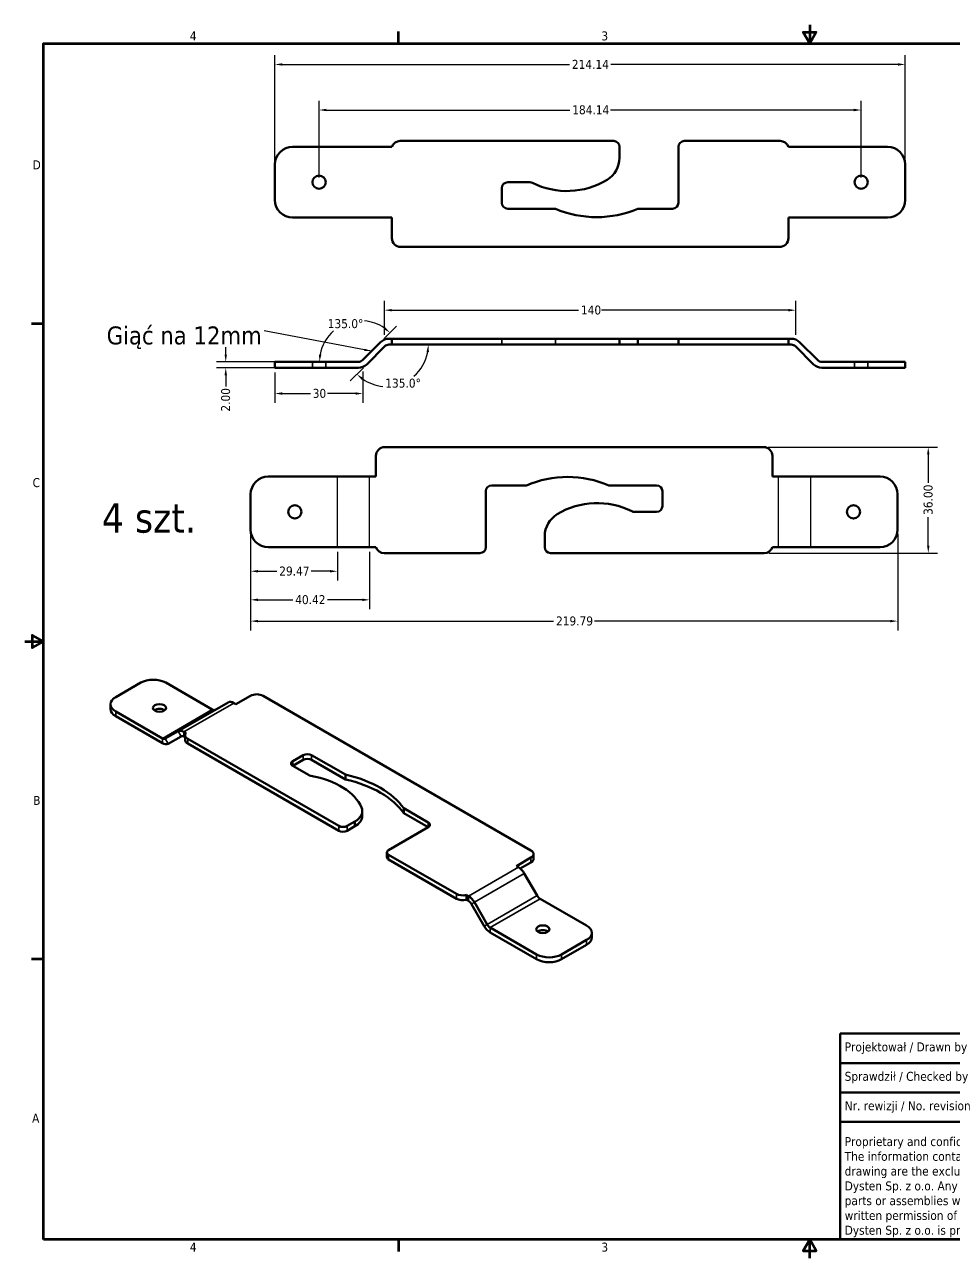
# Model space of a CAD drawing. Header units: millimetres. Extents: x 13 to 546, y 6 to 425.
# Drawn here: x 12.7 to 328.2, y 6.3 to 425.4 of the extents above; entities that cross this region are included whole.
import ezdxf
from ezdxf.enums import TextEntityAlignment as Align

# ---------------------------------------------------------------- set-up
doc = ezdxf.new("R2010")
doc.units = ezdxf.units.MM
for name, color, linetype, lineweight in [('Linia środkowa zgięcia (ANSI)', 7, 'Continuous', 25), ('Obramowanie (ANSI)', 7, 'Continuous', 70), ('Symbol (ANSI)', 7, 'Continuous', 25), ('Tytuł (ANSI)', 7, 'Continuous', 50), ('Ukryty (ANSI)', 7, 'Continuous', 35), ('Widoczne (ANSI)', 7, 'Continuous', 50), ('Widoczne wąskie (ANSI)', 7, 'Continuous', 35), ('Wymiar (ANSI)', 7, 'Continuous', 25)]:
    doc.layers.add(name, color=color, linetype=linetype, lineweight=lineweight)
doc.styles.add('Styl tekstu42', font='tahoma.ttf')
doc.styles.add('Tekst notatki (ANSI)', font='tahoma.ttf')
doc.dimstyles.new('Domyślne - mm (ANSI)', dxfattribs={"dimtxt": 3.048, "dimasz": 2.5, "dimexe": 3.175, "dimexo": 1.6002, "dimgap": 0.8, "dimtad": 0, "dimtoh": 1, "dimrnd": 1e-08, "dimzin": 4, "dimdsep": 46, "dimtxsty": 'Tekst notatki (ANSI)', "dimcen": 0.09, "dimdle": 10, "dimclrd": 256, "dimclre": 256, "dimclrt": 256, "dimadec": 1, "dimazin": 1, "dimtfac": 1, "dimtofl": 0, "dimtmove": 0, "dimatfit": 3, "dimfxl": 1, "dimtolj": 1, "dimtzin": 4, "dimlwd": -1, "dimlwe": -1, "dimarcsym": 0})
doc.dimstyles.new('Domyślne - mm (ANSI)$7', dxfattribs={"dimtxt": 3.048, "dimasz": 2.5, "dimexe": 3.175, "dimexo": 1.6002, "dimgap": 0.8, "dimtad": 0, "dimtoh": 1, "dimrnd": 1e-08, "dimzin": 4, "dimdsep": 46, "dimtxsty": 'Tekst notatki (ANSI)', "dimcen": 0.09, "dimdle": 10, "dimclrd": 256, "dimclre": 256, "dimclrt": 256, "dimadec": 1, "dimazin": 1, "dimtfac": 1, "dimtofl": 0, "dimtmove": 0, "dimatfit": 3, "dimfxl": 1, "dimtolj": 1, "dimtzin": 4, "dimlwd": -1, "dimlwe": -1, "dimarcsym": 0})

# ---------------------------------------------------------------- blocks, each defined once
blk = doc.blocks.new('Ramki Default Border')
at = {"layer": 'Obramowanie (ANSI)'}
for p, q in [((139.7, 419.1), (139.7, 423.16)), ((19.05, 323.85), (14.99, 323.85)), ((19.05, 107.95), (14.99, 107.95)), ((139.7, 12.7), (139.7, 8.64))]:
    blk.add_line(p, q, dxfattribs=at)
at = {"layer": 'Obramowanie (ANSI)', "flags": 128}
for points in [[(279.4, 425.45), (279.4, 419.1), (277.2, 422.91), (281.6, 422.91), (279.4, 419.1)], [(19.05, 12.7), (19.05, 419.1), (539.75, 419.1), (539.75, 12.7), (19.05, 12.7)], [(12.7, 215.9), (19.05, 215.9), (15.24, 218.1), (15.24, 213.7), (19.05, 215.9)], [(279.4, 6.35), (279.4, 12.7), (277.2, 8.89), (281.6, 8.89), (279.4, 12.7)]]:
    blk.add_lwpolyline(points, dxfattribs=at)
at = {"layer": 'Obramowanie (ANSI)', "char_height": 3.05, "attachment_point": 7, "style": 'Tekst notatki (ANSI)'}
for s, insert in [('4', (68.79, 420.12)), ('3', (208.6, 420.05)), ('D', (15.39, 376.3)), ('C', (15.39, 268.3)), ('B', (15.58, 160.4)), ('A', (15.21, 52.45)), ('4', (68.79, 8.64)), ('3', (208.6, 8.57))]:
    blk.add_mtext(s, dxfattribs=dict(at, insert=insert))
blk = doc.blocks.new('Tabelki rysunkowe Tabelka new')
at = {"layer": 'Tytuł (ANSI)'}
for p, q in [((529, 115), (326, 115)), ((326, 115), (326, 109)), ((356, 115), (356, 35)), ((416, 115), (416, 35)), ((529, 115), (529, 35)), ((326, 109), (326, 75)), ((279, 35), (279, 105)), ((279, 105), (356, 105)), ((356, 105), (416, 105)), ((356, 95), (279, 95)), ((356, 95), (416, 95)), ((356, 85), (279, 85)), ((356, 85), (416, 85)), ((416, 85), (529, 85)), ((356, 75), (279, 75)), ((356, 75), (416, 75)), ((416, 72), (529, 72)), ((356, 65), (416, 65)), ((356, 55), (416, 55)), ((416, 55), (529, 55)), ((356, 45), (416, 45)), ((416, 45), (529, 45)), ((472.5, 45), (472.5, 35)), ((529, 35), (279, 35))]:
    blk.add_line(p, q, dxfattribs=at)
at = {"layer": 'Tytuł (ANSI)', "style": 'Tekst notatki (ANSI)'}
for s, insert, char_height, attachment_point in [('Data / Date', (331, 112), 3.048, 1), ('Nazwisko / Name', (368, 112), 3.048, 1), ('Projektował / Drawn by', (280.5, 102), 3.048, 1), ('\\fTahoma|b1|i0;\\H10.0000;DYSTEN', (476, 104), 10, 2), ('Sprawdził / Checked by', (280.5, 92), 3.048, 1), ('Nr. rewizji / No. revision', (280.5, 82), 3.048, 1), ('\\fTahoma|b0|i0;\\H2.5400;Grubość / Thickness', (358, 83), 2.54, 1), ('Nazwa / Name', (417.5, 83), 3.048, 1), ('\\fTahoma|b0|i0;\\H2.5400;Materiał / Material', (358, 73), 2.54, 1), ('Opis /Description ', (417.5, 70), 3.048, 1), ('\\fTahoma|b0|i0;\\H2.5400;Kolor / Colour', (358, 63), 2.54, 1), ('\\fTahoma|b0|i0;\\H2.5400;Ilość sztuk / Quantity', (358, 53), 2.54, 1), ('Nazwa projektu / Project number', (417.5, 53), 3.048, 1), ('\\fTahoma|b0|i0;\\H2.5400;Waga / Weight [kg]', (358, 43), 2.54, 1), ('Skala / Scale', (417.5, 42), 3.048, 1), ('Arkusz / Sheet', (474, 42), 3.048, 1)]:
    blk.add_mtext(s, dxfattribs=dict(at, insert=insert, char_height=char_height, attachment_point=attachment_point))
at = {"layer": 'Tytuł (ANSI)', "insert": (280.5, 69.84), "char_height": 3.048, "attachment_point": 1, "line_spacing_factor": 0.987884, "style": 'Tekst notatki (ANSI)'}
blk.add_mtext('Proprietary and confidential\\PThe information contained in this\\Pdrawing are the exclusive property of\\PDysten Sp. z o.o. Any reproduction of\\Pparts or assemblies without the\\Pwritten permission of\\PDysten Sp. z o.o. is prohibited', dxfattribs=at)
at = {"layer": 'Tytuł (ANSI)'}
for tag, p, height, style in [('Data_001', (331.83, 98.89), 3.05, 'Tekst notatki (ANSI)'), ('Projektował_001', (360.69, 98.95), 3.05, 'Tekst notatki (ANSI)'), ('Grubość_materiału_001', (400.78, 77.89), 3.05, 'Tekst notatki (ANSI)'), ('Materiał_001', (370.75, 65.95), 3.05, 'Tekst notatki (ANSI)'), ('Nazwa_części_001', (435.59, 58.82), 4, 'Styl tekstu42')]:
    blk.add_attdef(tag, p, '', height=height, dxfattribs=dict(at, style=style))
at = {"layer": 'Tytuł (ANSI)', "style": 'Tekst notatki (ANSI)'}
for tag, p in [('kiedy_sprawdził', (332, 92)), ('Kto_zatwierdził', (361, 92)), ('Nr_części', (465.47, 80.14)), ('RAL', (395.29, 61)), ('Ilość_sztuk', (401, 51)), ('Nr_projektu', (499.73, 51)), ('Waga', (401, 41))]:
    blk.add_attdef(tag, text='', height=3.05, dxfattribs=at).set_placement(p, align=Align.TOP_LEFT)
blk = doc.blocks.new('*D5')
at = {"layer": 'Defpoints', "color": 0, "transparency": 16777216}
for p in [(126.88, 324.89), (133.6, 317.59), (125.28, 310.86), (126.88, 310.86)]:
    blk.add_point(p, dxfattribs=at)
at = {"layer": 'Wymiar (ANSI)', "transparency": 16777216}
blk.add_line((134.74, 318.72), (139.04, 323.03), dxfattribs=at)
for start, end in [(55.2221, 84.708), (131.0857, 169.7779)]:
    blk.add_arc((126.88, 310.86), 14.03, start, end, dxfattribs=at)
for points in [[(135.15, 322.71), (134.61, 322.07), (136.8, 320.78)], [(113.48, 313.31), (112.65, 313.39), (112.85, 310.86)]]:
    blk.add_solid(points, dxfattribs=at)
at = {"layer": 'Wymiar (ANSI)', "transparency": 16777216, "insert": (115.64, 325.41), "char_height": 3.048, "attachment_point": 1, "style": 'Tekst notatki (ANSI)'}
blk.add_mtext('\\A1;135.0°', dxfattribs=at)
blk = doc.blocks.new('*D6')
at = {"layer": 'Defpoints', "color": 0, "transparency": 16777216}
for p in [(135.6, 316.76), (140.26, 316.76), (128.88, 310.03), (135.6, 302.53)]:
    blk.add_point(p, dxfattribs=at)
at = {"layer": 'Wymiar (ANSI)', "transparency": 16777216}
blk.add_line((127.75, 308.9), (123.3, 304.45), dxfattribs=at)
for start, end in [(310.8787, 349.9206), (235.0794, 265.0885)]:
    blk.add_arc((135.6, 316.76), 14.23, start, end, dxfattribs=at)
for points in [[(149.2, 314.31), (150.03, 314.23), (149.83, 316.76)], [(127.19, 304.77), (127.73, 305.41), (125.54, 306.7)]]:
    blk.add_solid(points, dxfattribs=at)
at = {"layer": 'Wymiar (ANSI)', "transparency": 16777216, "insert": (135.19, 305.2), "char_height": 3.048, "attachment_point": 1, "style": 'Tekst notatki (ANSI)'}
blk.add_mtext('\\A1;135.0°', dxfattribs=at)
blk = doc.blocks.new('*D7')
at = {"layer": 'Defpoints', "color": 0, "transparency": 16777216}
for p in [(97.71, 308.86), (127.58, 309.17), (127.58, 300.14)]:
    blk.add_point(p, dxfattribs=at)
at = {"layer": 'Wymiar (ANSI)', "transparency": 16777216}
for p, q in [((97.71, 307.26), (97.71, 296.97)), ((127.58, 307.57), (127.58, 296.97)), ((100.21, 300.14), (109.74, 300.14)), ((125.08, 300.14), (115.55, 300.14))]:
    blk.add_line(p, q, dxfattribs=at)
for points in [[(100.21, 300.56), (100.21, 299.73), (97.71, 300.14)], [(125.08, 300.56), (125.08, 299.73), (127.58, 300.14)]]:
    blk.add_solid(points, dxfattribs=at)
at = {"layer": 'Wymiar (ANSI)', "transparency": 16777216, "insert": (110.54, 301.73), "char_height": 3.048, "attachment_point": 1, "style": 'Tekst notatki (ANSI)'}
blk.add_mtext('\\A1;30', dxfattribs=at)
blk = doc.blocks.new('*D8')
at = {"layer": 'Defpoints', "color": 0, "transparency": 16777216}
for p in [(274.65, 328.46), (134.9, 318.46), (274.65, 318.46)]:
    blk.add_point(p, dxfattribs=at)
at = {"layer": 'Wymiar (ANSI)', "transparency": 16777216}
for p, q in [((134.9, 320.06), (134.9, 331.63)), ((274.65, 320.06), (274.65, 331.63)), ((137.4, 328.46), (200.86, 328.46)), ((272.15, 328.46), (208.69, 328.46))]:
    blk.add_line(p, q, dxfattribs=at)
for points in [[(137.4, 328.87), (137.4, 328.04), (134.9, 328.46)], [(272.15, 328.87), (272.15, 328.04), (274.65, 328.46)]]:
    blk.add_solid(points, dxfattribs=at)
at = {"layer": 'Wymiar (ANSI)', "transparency": 16777216, "insert": (201.66, 330.04), "char_height": 3.048, "attachment_point": 1, "style": 'Tekst notatki (ANSI)'}
blk.add_mtext('\\A1;140', dxfattribs=at)
blk = doc.blocks.new('*D9')
at = {"layer": 'Defpoints', "color": 0, "transparency": 16777216}
for p in [(311.85, 411.93), (97.71, 377.93), (311.85, 377.93)]:
    blk.add_point(p, dxfattribs=at)
at = {"layer": 'Wymiar (ANSI)', "transparency": 16777216}
for p, q in [((97.71, 379.53), (97.71, 415.11)), ((311.85, 379.53), (311.85, 415.11)), ((100.21, 411.93), (197.78, 411.93)), ((309.35, 411.93), (211.77, 411.93))]:
    blk.add_line(p, q, dxfattribs=at)
for points in [[(100.21, 412.35), (100.21, 411.52), (97.71, 411.93)], [(309.35, 412.35), (309.35, 411.52), (311.85, 411.93)]]:
    blk.add_solid(points, dxfattribs=at)
at = {"layer": 'Wymiar (ANSI)', "transparency": 16777216, "insert": (198.58, 413.49), "char_height": 3.048, "attachment_point": 1, "style": 'Tekst notatki (ANSI)'}
blk.add_mtext('\\A1;214.14', dxfattribs=at)
blk = doc.blocks.new('*D10')
at = {"layer": 'Defpoints', "color": 0, "transparency": 16777216}
for p in [(296.85, 396.46), (112.71, 371.93), (296.85, 371.93)]:
    blk.add_point(p, dxfattribs=at)
at = {"layer": 'Wymiar (ANSI)', "transparency": 16777216}
for p, q in [((112.71, 373.53), (112.71, 399.63)), ((296.85, 373.53), (296.85, 399.63)), ((115.21, 396.46), (197.9, 396.46)), ((294.35, 396.46), (211.65, 396.46))]:
    blk.add_line(p, q, dxfattribs=at)
for points in [[(115.21, 396.88), (115.21, 396.04), (112.71, 396.46)], [(294.35, 396.88), (294.35, 396.04), (296.85, 396.46)]]:
    blk.add_solid(points, dxfattribs=at)
at = {"layer": 'Wymiar (ANSI)', "transparency": 16777216, "insert": (198.7, 398.05), "char_height": 3.048, "attachment_point": 1, "style": 'Tekst notatki (ANSI)'}
blk.add_mtext('\\A1;184.14', dxfattribs=at)
blk = doc.blocks.new('*D11')
at = {"layer": 'Defpoints', "color": 0, "transparency": 16777216}
for p in [(89.45, 253.93), (309.25, 253.93), (309.25, 222.83)]:
    blk.add_point(p, dxfattribs=at)
at = {"layer": 'Wymiar (ANSI)', "transparency": 16777216}
for p, q in [((89.45, 252.33), (89.45, 219.65)), ((309.25, 252.33), (309.25, 219.65)), ((91.95, 222.83), (192.39, 222.83)), ((306.75, 222.83), (206.31, 222.83))]:
    blk.add_line(p, q, dxfattribs=at)
for points in [[(91.95, 223.24), (91.95, 222.41), (89.45, 222.83)], [(306.75, 223.24), (306.75, 222.41), (309.25, 222.83)]]:
    blk.add_solid(points, dxfattribs=at)
at = {"layer": 'Wymiar (ANSI)', "transparency": 16777216, "insert": (193.19, 224.41), "char_height": 3.048, "attachment_point": 1, "style": 'Tekst notatki (ANSI)'}
blk.add_mtext('\\A1;219.79', dxfattribs=at)
blk = doc.blocks.new('*D12')
at = {"layer": 'Defpoints', "color": 0, "transparency": 16777216}
for p in [(89.45, 253.93), (118.93, 247.93), (118.93, 239.77)]:
    blk.add_point(p, dxfattribs=at)
at = {"layer": 'Wymiar (ANSI)', "transparency": 16777216}
for p, q in [((89.45, 252.33), (89.45, 236.6)), ((118.93, 246.33), (118.93, 236.6)), ((91.95, 239.77), (98.37, 239.77)), ((116.43, 239.77), (110.01, 239.77))]:
    blk.add_line(p, q, dxfattribs=at)
for points in [[(91.95, 240.19), (91.95, 239.35), (89.45, 239.77)], [(116.43, 240.19), (116.43, 239.35), (118.93, 239.77)]]:
    blk.add_solid(points, dxfattribs=at)
at = {"layer": 'Wymiar (ANSI)', "transparency": 16777216, "insert": (99.17, 241.36), "char_height": 3.048, "attachment_point": 1, "style": 'Tekst notatki (ANSI)'}
blk.add_mtext('\\A1;29.47', dxfattribs=at)
blk = doc.blocks.new('*D13')
at = {"layer": 'Defpoints', "color": 0, "transparency": 16777216}
for p in [(89.45, 253.93), (129.88, 247.93), (129.88, 230.06)]:
    blk.add_point(p, dxfattribs=at)
at = {"layer": 'Wymiar (ANSI)', "transparency": 16777216}
for p, q in [((89.45, 252.33), (89.45, 226.88)), ((129.88, 246.33), (129.88, 226.88)), ((91.95, 230.06), (103.79, 230.06)), ((127.38, 230.06), (115.54, 230.06))]:
    blk.add_line(p, q, dxfattribs=at)
for points in [[(91.95, 230.48), (91.95, 229.64), (89.45, 230.06)], [(127.38, 230.48), (127.38, 229.64), (129.88, 230.06)]]:
    blk.add_solid(points, dxfattribs=at)
at = {"layer": 'Wymiar (ANSI)', "transparency": 16777216, "insert": (104.59, 231.65), "char_height": 3.048, "attachment_point": 1, "style": 'Tekst notatki (ANSI)'}
blk.add_mtext('\\A1;40.42', dxfattribs=at)
blk = doc.blocks.new('*D14')
at = {"layer": 'Defpoints', "color": 0, "transparency": 16777216}
for p in [(263.69, 281.93), (263.86, 245.93), (319.64, 245.93)]:
    blk.add_point(p, dxfattribs=at)
at = {"layer": 'Wymiar (ANSI)', "transparency": 16777216}
for p, q in [((265.29, 281.93), (322.82, 281.93)), ((319.64, 279.43), (319.64, 269.76)), ((319.64, 248.43), (319.64, 258.1)), ((265.46, 245.93), (322.82, 245.93))]:
    blk.add_line(p, q, dxfattribs=at)
for points in [[(319.23, 279.43), (320.06, 279.43), (319.64, 281.93)], [(319.23, 248.43), (320.06, 248.43), (319.64, 245.93)]]:
    blk.add_solid(points, dxfattribs=at)
at = {"layer": 'Wymiar (ANSI)', "transparency": 16777216, "insert": (318.06, 258.9), "char_height": 3.048, "attachment_point": 1, "rotation": 90, "style": 'Tekst notatki (ANSI)'}
blk.add_mtext('\\A1;36.00', dxfattribs=at)
blk = doc.blocks.new('*D15')
at = {"layer": 'Defpoints', "color": 0, "transparency": 16777216}
for p in [(81, 310.86), (103.71, 310.86), (103.71, 308.86)]:
    blk.add_point(p, dxfattribs=at)
at = {"layer": 'Wymiar (ANSI)', "transparency": 16777216}
for p, q in [((81, 313.36), (81, 315.86)), ((102.1, 310.86), (77.83, 310.86)), ((102.1, 308.86), (77.83, 308.86)), ((81, 306.36), (81, 302.53))]:
    blk.add_line(p, q, dxfattribs=at)
for points in [[(80.59, 313.36), (81.42, 313.36), (81, 310.86)], [(80.59, 306.36), (81.42, 306.36), (81, 308.86)]]:
    blk.add_solid(points, dxfattribs=at)
at = {"layer": 'Wymiar (ANSI)', "transparency": 16777216, "insert": (79.42, 293.99), "char_height": 3.048, "attachment_point": 1, "rotation": 90, "style": 'Tekst notatki (ANSI)'}
blk.add_mtext('\\A1;2.00', dxfattribs=at)

msp = doc.modelspace()

# ---------------------------------------------------------------- linework, layer by layer
at = {"layer": 'Linia środkowa zgięcia (ANSI)'}
for p, q in [((118.927, 247.931), (118.927, 271.931)), ((129.875, 247.931), (129.875, 271.931)), ((268.823, 247.931), (268.823, 271.931)), ((279.771, 247.931), (279.771, 271.931))]:
    msp.add_line(p, q, dxfattribs=at)
at = {"layer": 'Ukryty (ANSI)'}
for p, q in [((174.776, 318.761), (174.776, 316.761)), ((192.964, 316.761), (192.964, 318.761)), ((110.455, 308.861), (110.455, 310.861)), ((114.955, 308.861), (114.955, 310.861)), ((294.597, 308.861), (294.597, 310.861)), ((299.097, 308.861), (299.097, 310.861))]:
    msp.add_line(p, q, dxfattribs=at)
at = {"layer": 'Widoczne (ANSI)'}
for p, q in [((140.262, 385.932), (212.776, 385.932)), ((236.776, 385.932), (269.291, 385.932)), ((126.048, 383.932), (103.705, 383.932)), ((126.048, 383.932), (128.877, 383.932)), ((128.877, 383.932), (135.019, 383.932)), ((135.019, 383.932), (136.433, 383.932)), ((137.433, 383.932), (136.433, 383.932)), ((214.776, 383.932), (214.776, 380.168)), ((234.776, 364.932), (234.776, 383.932)), ((273.119, 383.932), (272.119, 383.932)), ((273.119, 383.932), (274.534, 383.932)), ((274.534, 383.932), (280.676, 383.932)), ((283.504, 383.932), (280.676, 383.932)), ((283.504, 383.932), (305.847, 383.932)), ((97.705, 377.932), (97.705, 365.932)), ((311.847, 365.932), (311.847, 377.932)), ((174.776, 369.932), (174.776, 364.932)), ((184.293, 371.932), (176.776, 371.932)), ((176.776, 362.932), (192.964, 362.932)), ((221.013, 362.932), (232.776, 362.932)), ((126.048, 359.932), (103.705, 359.932)), ((126.048, 359.932), (128.877, 359.932)), ((135.019, 359.932), (128.877, 359.932)), ((136.433, 359.932), (135.019, 359.932)), ((136.433, 359.932), (137.433, 359.932)), ((137.433, 359.932), (137.433, 352.932)), ((272.119, 352.932), (272.119, 359.932)), ((272.119, 359.932), (273.119, 359.932)), ((274.534, 359.932), (273.119, 359.932)), ((280.676, 359.932), (274.534, 359.932)), ((283.504, 359.932), (280.676, 359.932)), ((283.504, 359.932), (305.847, 359.932)), ((269.119, 349.932), (140.433, 349.932)), ((136.433, 318.761), (137.433, 318.761)), ((137.433, 318.761), (140.262, 318.761)), ((137.433, 318.761), (137.433, 316.761)), ((140.262, 318.761), (212.776, 318.761)), ((214.776, 318.761), (212.776, 318.761)), ((214.776, 318.761), (221.013, 318.761)), ((214.776, 318.761), (214.776, 316.761)), ((221.013, 318.761), (221.013, 316.761)), ((232.776, 318.761), (221.013, 318.761)), ((232.776, 318.761), (234.776, 318.761)), ((236.776, 318.761), (234.776, 318.761)), ((234.776, 316.761), (234.776, 318.761)), ((236.776, 318.761), (269.291, 318.761)), ((269.291, 318.761), (272.119, 318.761)), ((272.119, 318.761), (272.119, 316.761)), ((272.119, 318.761), (273.119, 318.761)), ((133.605, 317.589), (127.463, 311.447)), ((128.877, 310.033), (135.019, 316.175)), ((137.433, 316.761), (136.433, 316.761)), ((140.262, 316.761), (137.433, 316.761)), ((140.262, 316.761), (212.776, 316.761)), ((212.776, 316.761), (214.776, 316.761)), ((221.013, 316.761), (214.776, 316.761)), ((221.013, 316.761), (232.776, 316.761)), ((234.776, 316.761), (232.776, 316.761)), ((234.776, 316.761), (236.776, 316.761)), ((236.776, 316.761), (269.291, 316.761)), ((272.119, 316.761), (269.291, 316.761)), ((273.119, 316.761), (272.119, 316.761)), ((274.534, 316.175), (280.676, 310.033)), ((275.948, 317.589), (282.09, 311.447)), ((97.705, 310.861), (97.705, 308.861)), ((97.705, 310.861), (103.705, 310.861)), ((126.048, 310.861), (103.705, 310.861)), ((305.847, 310.861), (283.504, 310.861)), ((305.847, 310.861), (311.847, 310.861)), ((311.847, 308.861), (311.847, 310.861)), ((103.705, 308.861), (97.705, 308.861)), ((126.048, 308.861), (103.705, 308.861)), ((283.504, 308.861), (305.847, 308.861)), ((311.847, 308.861), (305.847, 308.861)), ((135.006, 281.931), (263.692, 281.931)), ((132.006, 278.931), (132.006, 271.931)), ((266.692, 271.931), (266.692, 278.931)), ((132.006, 271.931), (95.453, 271.931)), ((183.112, 268.931), (171.349, 268.931)), ((227.349, 268.931), (211.162, 268.931)), ((266.692, 271.931), (303.246, 271.931)), ((89.453, 265.931), (89.453, 253.931)), ((169.349, 266.931), (169.349, 247.931)), ((229.349, 261.931), (229.349, 266.931)), ((309.246, 253.931), (309.246, 265.931)), ((219.832, 259.931), (227.349, 259.931)), ((189.349, 247.931), (189.349, 251.694)), ((132.006, 247.931), (95.453, 247.931)), ((266.692, 247.931), (303.246, 247.931)), ((167.349, 245.931), (134.834, 245.931)), ((263.864, 245.931), (191.349, 245.931)), ((43.662, 197.018), (52.147, 201.917)), ((60.632, 201.917), (76.431, 192.796)), ((89.431, 197.455), (84.481, 194.598)), ((184.669, 144.919), (93.674, 197.455)), ((41.904, 192.936), (41.904, 194.569)), ((64.804, 185.406), (81.774, 195.204)), ((84.481, 194.598), (83.774, 195.006)), ((59.461, 182.998), (43.662, 192.119)), ((59.461, 181.365), (43.662, 190.486)), ((64.804, 185.406), (60.461, 182.899)), ((66.804, 185.208), (67.511, 184.8)), ((61.461, 181.166), (65.804, 183.674)), ((67.218, 183.336), (66.804, 183.575)), ((67.218, 182.42), (67.218, 184.053)), ((68.097, 182.829), (119.372, 153.224)), ((68.097, 181.196), (119.372, 151.592)), ((107.351, 177.311), (103.816, 175.27)), ((121.626, 170.703), (110.18, 177.311)), ((103.816, 173.637), (107.351, 175.678)), ((103.816, 173.637), (109.131, 170.568)), ((110.18, 175.678), (121.626, 169.07)), ((121.626, 169.07), (121.626, 170.703)), ((127.374, 158.322), (127.374, 156.689)), ((141.46, 159.251), (141.46, 157.618)), ((149.778, 154.449), (141.46, 159.251)), ((141.46, 157.618), (149.778, 152.816)), ((124.862, 154.761), (122.201, 153.224)), ((122.201, 151.592), (124.862, 153.128)), ((124.862, 153.128), (124.862, 154.761)), ((136.343, 145.06), (149.778, 152.816)), ((135.757, 144.243), (135.757, 142.61)), ((136.343, 143.427), (159.334, 130.152)), ((185.547, 143.695), (185.547, 142.062)), ((136.343, 141.794), (159.334, 128.519)), ((179.719, 139.612), (184.669, 142.47)), ((180.426, 139.204), (179.719, 139.612)), ((184.669, 140.837), (181.061, 138.754)), ((182.426, 137.093), (186.769, 129.57)), ((162.748, 129.814), (162.748, 128.181)), ((162.748, 129.814), (163.456, 129.406)), ((163.456, 127.773), (162.748, 128.181)), ((164.456, 126.717), (168.799, 119.195)), ((165.456, 127.295), (169.799, 119.772)), ((187.769, 128.514), (203.568, 119.393)), ((186.598, 109.595), (170.799, 118.717)), ((170.799, 117.084), (186.598, 107.962)), ((203.568, 114.494), (195.083, 109.595)), ((205.326, 115.31), (205.326, 116.943)), ((203.568, 112.861), (195.083, 107.962))]:
    msp.add_line(p, q, dxfattribs=at)
for centre in [(112.705, 371.932), (296.847, 371.932), (104.453, 259.931), (294.246, 259.931)]:
    msp.add_circle(centre, 2.25, dxfattribs=at)
for centre, radius, start, end in [((140.262, 382.932), 3, 90, 160.52878), ((212.776, 383.932), 2, 0, 90), ((236.776, 383.932), 2, 90, 180), ((269.291, 382.932), 3, 19.47122, 90), ((103.705, 377.932), 6, 90, 180), ((305.847, 377.932), 6, 0, 90), ((205.947, 380.273), 8.829, 301.1995, 359.31922), ((176.776, 369.932), 2, 90, 180), ((184.293, 369.932), 2, 63.33082, 90), ((196.95, 395.131), 26.199, 243.33082, 301.1995), ((103.705, 365.932), 6, 180, 270), ((176.776, 364.932), 2, 180, 270), ((232.776, 364.932), 2, 270, 0), ((305.847, 365.932), 6, 270, 0), ((206.989, 395.781), 35.718, 246.88034, 293.11966), ((140.433, 352.932), 3, 180, 270), ((269.119, 352.932), 3, 270, 0), ((136.433, 314.761), 4, 90, 135), ((273.119, 314.761), 4, 45, 90), ((136.433, 314.761), 2, 90, 135), ((273.119, 314.761), 2, 45, 90), ((126.048, 312.861), 2, 270, 315), ((283.504, 312.861), 2, 225, 270), ((126.048, 312.861), 4, 270, 315), ((283.504, 312.861), 4, 225, 270), ((135.006, 278.931), 3, 90, 180), ((263.692, 278.931), 3, 0, 90), ((95.453, 265.931), 6, 90, 180), ((171.349, 266.931), 2, 90, 180), ((197.137, 236.081), 35.718, 66.88034, 113.11966), ((227.349, 266.931), 2, 0, 90), ((303.246, 265.931), 6, 0, 90), ((207.176, 236.732), 26.199, 63.33082, 121.1995), ((219.832, 261.931), 2, 243.33082, 270), ((227.349, 261.931), 2, 270, 0), ((198.178, 251.589), 8.829, 121.1995, 179.31922), ((95.453, 253.931), 6, 180, 270), ((303.246, 253.931), 6, 270, 0), ((134.834, 248.931), 3, 199.47122, 270), ((167.349, 247.931), 2, 270, 0), ((191.349, 247.931), 2, 180, 270), ((263.864, 248.931), 3, 270, 340.52878)]:
    msp.add_arc(centre, radius, start, end, dxfattribs=at)
for centre, major_axis, start_param, end_param in [((56.39, 199.468), (6, 0), 0.7853982, 2.3561945), ((47.904, 194.569), (-6, 0), 5.4977871, 7.0685835), ((91.552, 196.231), (3, 0), 0.7853982, 2.3561945), ((47.904, 192.936), (-6, 0), 0, 0.7853982), ((58.511, 191.711), (-2.25, 0), 3.8212665, 5.6035115), ((76.431, 194.429), (1, -1.732), 5.4977871, 6.2831853), ((83.774, 191.74), (-2, 3.464), 5.4977871, 6.2831853), ((66.804, 181.942), (-2, 3.464), 5.4977871, 6.2831853), ((70.218, 184.053), (-3, 0), 5.8376241, 7.0685835), ((59.461, 184.631), (1, -1.732), 5.4977871, 6.2831853), ((59.461, 184.631), (2, -3.464), 5.4977871, 6.2831853), ((66.804, 181.942), (-1, 1.732), 5.4977871, 6.2831853), ((70.218, 182.42), (-3, 0), 0, 0.7853982), ((108.766, 176.495), (2, 0), 0.7853982, 2.3561945), ((108.766, 174.862), (-2, 0), 3.9269908, 5.4977871), ((105.23, 174.453), (-2, 0), 5.4977871, 7.0685835), ((110.545, 171.385), (-2, 0), 0.7853982, 1.2508631), ((101.677, 155.93), (26.199, 0), 0.2408641, 1.2508631), ((108.315, 151.566), (35.718, 0), 0.381884, 1.1889123), ((108.315, 149.933), (35.718, 0), 0.381884, 1.1889123), ((118.545, 158.322), (8.829, 0), 5.5096689, 6.5240494), ((118.545, 156.689), (8.829, 0), 5.5096689, 6.2831853), ((120.786, 154.041), (2, 0), 3.9269908, 5.4977871), ((120.786, 152.408), (-2, 0), 0.7853982, 2.3561945), ((148.364, 153.633), (2, 0), 5.4977871, 7.0685835), ((137.757, 144.243), (-2, 0), 5.4977871, 7.0685835), ((137.757, 142.61), (-2, 0), 0, 0.7853982), ((182.547, 143.695), (3, 0), 5.4977871, 7.0685835), ((180.426, 135.938), (2, -3.464), 1.5707963, 2.3561945), ((182.547, 142.062), (3, 0), 5.4977871, 6.2831853), ((161.456, 131.377), (-3, 0), 0.7853982, 2.0163576), ((161.456, 129.744), (3, 0), 3.9269908, 5.1579502), ((163.456, 126.14), (2, -3.464), 1.5707963, 2.3561945), ((163.456, 126.14), (1, -1.732), 1.5707963, 2.3561945), ((187.769, 130.147), (1, -1.732), 4.712389, 5.4977871), ((170.799, 120.35), (2, -3.464), 4.712389, 5.4977871), ((170.799, 120.35), (-1, 1.732), 1.5707963, 2.3561945), ((188.719, 116.535), (-2.25, 0), 3.8212665, 5.6035115), ((199.326, 116.943), (6, 0), 5.4977871, 7.0685835), ((199.326, 115.31), (6, 0), 5.4977871, 6.2831853), ((190.84, 112.044), (-6, 0), 0.7853982, 2.3561945), ((190.84, 110.411), (6, 0), 3.9269908, 5.4977871)]:
    msp.add_ellipse(centre, major_axis=major_axis, ratio=0.5773503, start_param=start_param, end_param=end_param, dxfattribs=at)
for centre in [(58.511, 193.344), (188.719, 118.168)]:
    msp.add_ellipse(centre, major_axis=(-2.25, 0), ratio=0.5773503, dxfattribs=at)
at = {"layer": 'Widoczne wąskie (ANSI)'}
for p, q in [((59.461, 182.998), (76.431, 192.796)), ((83.774, 195.006), (66.804, 185.208)), ((43.662, 190.486), (43.662, 192.119)), ((65.804, 183.674), (64.804, 185.406)), ((66.804, 185.208), (66.804, 183.575)), ((59.461, 181.365), (59.461, 182.998)), ((60.461, 182.899), (61.461, 181.166)), ((68.097, 181.196), (68.097, 182.829)), ((107.351, 175.678), (107.351, 177.311)), ((110.18, 177.311), (110.18, 175.678)), ((103.816, 175.27), (103.816, 173.637)), ((119.372, 151.592), (119.372, 153.224)), ((122.201, 153.224), (122.201, 151.592)), ((149.778, 152.816), (149.778, 154.449)), ((136.343, 143.427), (136.343, 141.794)), ((163.456, 129.406), (180.426, 139.204)), ((184.669, 142.47), (184.669, 140.837)), ((182.426, 137.093), (165.456, 127.295)), ((159.334, 130.152), (159.334, 128.519)), ((163.456, 129.406), (163.456, 127.773)), ((165.456, 127.295), (164.456, 126.717)), ((169.799, 119.772), (186.769, 129.57)), ((187.769, 128.514), (170.799, 118.717)), ((168.799, 119.195), (169.799, 119.772)), ((170.799, 118.717), (170.799, 117.084)), ((203.568, 114.494), (203.568, 112.861)), ((186.598, 109.595), (186.598, 107.962)), ((195.083, 107.962), (195.083, 109.595))]:
    msp.add_line(p, q, dxfattribs=at)

# ---------------------------------------------------------------- block references
msp.add_blockref('Ramki Default Border', (0, 0))
msp.add_blockref('Tabelki rysunkowe Tabelka new', (10.75, -22.3)).add_auto_attribs({'Projektował_001': 'PB', 'Data_001': '06.09.2019', 'Materiał_001': '5457', 'Grubość_materiału_001': '2 mm', 'Nazwa_części_001': 'Blacha zamka i uchwyt zamka doc.'})

# ---------------------------------------------------------------- texts
at = {"layer": 'Symbol (ANSI)', "style": 'Tekst notatki (ANSI)'}
for s, insert, char_height, width, attachment_point in [('\\fTahoma|b0|i0;\\H6.1000;Giąć na 12mm', (93.215, 322.929), 6.1, 53.3577, 3), ('\\fTahoma|b0|i0;\\H10.0000;4 szt.', (38.913, 262.886), 10, 43.63351, 1)]:
    msp.add_mtext(s, dxfattribs=dict(at, insert=insert, char_height=char_height, width=width, attachment_point=attachment_point))

# ---------------------------------------------------------------- dimensions: what is measured, and where the dimension line sits
at = {"layer": 'Wymiar (ANSI)'}
for base, p1, p2, angle, override, picture, middle in [((311.847, 411.932), (97.705, 377.932), (311.847, 377.932), 180, {"dimgap": 0.8, "dimtoh": 0, "dimdec": 2, "dimtol": 0, "dimlim": 0, "dimtp": 0, "dimtm": 0, "dimtdec": 2, "dimatfit": 1}, '*D9', (204.776, 411.932)), ((296.847, 396.46), (112.705, 371.932), (296.847, 371.932), 180, {"dimgap": 0.8, "dimtoh": 0, "dimdec": 2, "dimtol": 0, "dimlim": 0, "dimtp": 0, "dimtm": 0, "dimtdec": 2, "dimatfit": 1}, '*D10', (204.776, 396.46)), ((274.65, 328.456), (134.902, 318.456), (274.65, 318.456), 180, {"dimgap": 0.8, "dimtoh": 0, "dimdec": 0, "dimtol": 0, "dimlim": 0, "dimtp": 0, "dimtm": 0, "dimtdec": 2, "dimatfit": 1}, '*D8', (204.776, 328.456)), ((81.004, 310.861), (103.705, 308.861), (103.705, 310.861), 90, {"dimgap": 0.8, "dimtoh": 0, "dimdec": 2, "dimtol": 0, "dimlim": 0, "dimtp": 0, "dimtm": 0, "dimtdec": 2, "dimatfit": 1}, '*D15', (81.004, 297.863)), ((127.579, 300.144), (97.705, 308.861), (127.579, 309.166), 180, {"dimgap": 0.8, "dimtoh": 0, "dimdec": 0, "dimtol": 0, "dimlim": 0, "dimtp": 0, "dimtm": 0, "dimtdec": 2, "dimatfit": 1}, '*D7', (112.642, 300.144)), ((319.643, 245.931), (263.692, 281.931), (263.864, 245.931), 270, {"dimgap": 0.8, "dimtoh": 0, "dimdec": 2, "dimtol": 0, "dimlim": 0, "dimtp": 0, "dimtm": 0, "dimtdec": 2, "dimatfit": 1}, '*D14', (319.643, 263.931)), ((118.927, 239.771), (89.453, 253.931), (118.927, 247.931), 180, {"dimgap": 0.8, "dimtoh": 0, "dimdec": 2, "dimtol": 0, "dimlim": 0, "dimtp": 0, "dimtm": 0, "dimtdec": 2, "dimatfit": 1}, '*D12', (104.19, 239.771)), ((129.875, 230.058), (89.453, 253.931), (129.875, 247.931), 180, {"dimgap": 0.8, "dimtoh": 0, "dimdec": 2, "dimtol": 0, "dimlim": 0, "dimtp": 0, "dimtm": 0, "dimtdec": 2, "dimatfit": 1}, '*D13', (109.664, 230.058))]:
    dim = msp.add_linear_dim(base=base, p1=p1, p2=p2, angle=angle, dimstyle='Domyślne - mm (ANSI)', override=override, dxfattribs=at)
    dim.commit()
    dim.dimension.update_dxf_attribs({"geometry": picture, "text_midpoint": middle, "dimtype": 160})
for base, center, p1, p2, picture, middle in [((126.877, 324.892), (126.877, 310.861), (133.605, 317.589), (125.277, 310.861), '*D5', (121.507, 323.824)), ((135.605, 302.531), (135.605, 316.761), (128.877, 310.033), (140.262, 316.761), '*D6', (141.05, 303.614))]:
    dim = msp.add_angular_dim_3p(base=base, center=center, p1=p1, p2=p2, dimstyle='Domyślne - mm (ANSI)', override={"dimgap": 0.8, "dimtih": 1, "dimse2": 1, "dimadec": 1, "dimtol": 0, "dimlim": 0, "dimtp": 0, "dimtm": 0, "dimtdec": 0}, dxfattribs=at)
    dim.commit()
    dim.dimension.update_dxf_attribs({"geometry": picture, "text_midpoint": middle, "dimtype": 165})
dim = msp.add_linear_dim(base=(309.246, 222.826), p1=(89.453, 253.931), p2=(309.246, 253.931), dimstyle='Domyślne - mm (ANSI)', override={"dimgap": 0.8, "dimtoh": 0, "dimdec": 2, "dimtol": 0, "dimlim": 0, "dimtp": 0, "dimtm": 0, "dimtdec": 2, "dimatfit": 1}, dxfattribs=at)
dim.commit()
dim.dimension.update_dxf_attribs({"geometry": '*D11', "text_midpoint": (199.349, 222.826), "dimtype": 160})

# ---------------------------------------------------------------- leaders
at = {"layer": 'Symbol (ANSI)', "annotation_type": 0, "has_hookline": 1, "hookline_direction": 1, "text_width": 52.577}
msp.add_leader([(130.534, 314.518), (94.015, 321.405)], dimstyle='Domyślne - mm (ANSI)$7', override={"dimtad": 0}, dxfattribs=at)

doc.saveas('drawing.dxf')
